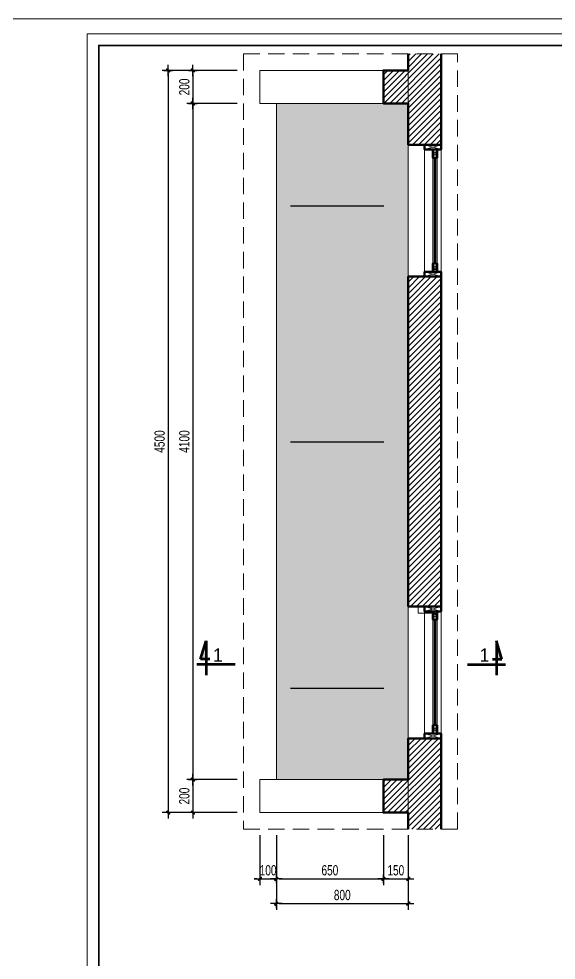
# Model space of a CAD drawing. Header units: inches. Extents: x 88947 to 296847, y 35049 to 161062.
# Drawn here: x 282290 to 285551, y 134352 to 140060 of the extents above; entities that cross this region are included whole.
import ezdxf
from ezdxf.enums import TextEntityAlignment as Align

# ---------------------------------------------------------------- set-up
doc = ezdxf.new("R2010")
doc.units = ezdxf.units.IN
doc.header["$MEASUREMENT"] = 0
doc.header["$PDMODE"] = 1
for name, pattern in [('ACAD_ISO03W100', [30, 12, -18]), ('CENTER', [50.8, 31.75, -6.35, 6.35, -6.35]), ('DASHED', [0.75, 0.5, -0.25]), ('DASHED2', [9.525, 6.35, -3.175])]:
    doc.linetypes.add(name, pattern=pattern)
for name, color, linetype, lineweight in [('A-Dims', 145, 'Continuous', 25), ('A-Text', 30, 'Continuous', 9), ('A-Wall', 2, 'Continuous', 35), ('CUA', 42, 'Continuous', 20), ('DIM', 7, 'Continuous', 25), ('HACTH', 8, 'Continuous', 5), ('HATCH', 8, 'Continuous', 5), ('KHUNG 2', 144, 'Continuous', 18), ('mb$0$CUA', 42, 'Continuous', 20), ('mb$0$HATCH', 69, 'Continuous', 15), ('mb$0$net cat', 51, 'Continuous', 50), ('mb$0$net manh', 251, 'Continuous', 5), ('NETCAT', 4, 'Continuous', 53), ('NETMANH', 192, 'Continuous', 18), ('netthay', 254, 'Continuous', 25), ('THAY', 3, 'Continuous', 18), ('TRUC', 252, 'ACAD_ISO03W100', 13), ('TUONG', 4, 'Continuous', 50)]:
    doc.layers.add(name, color=color, linetype=linetype, lineweight=lineweight)
doc.styles.add('tieude', font='VSOUVB.TTF')
doc.styles.add('VNI-HELVE', font='VHELVEN.TTF')
doc.styles.add('VNI-HELVE-CONDENSE', font='VNARIAL.TTF', dxfattribs={"width": 0.7})
doc.dimstyles.new('TAS-50', dxfattribs={"dimscale": 25, "dimtxt": 2.5, "dimasz": 0.7, "dimexe": 1.5, "dimexo": 1.5, "dimgap": 0.8, "dimtad": 1, "dimdec": 0, "dimzin": 3, "dimdsep": 46, "dimtxsty": 'VNI-HELVE-CONDENSE', "dimblk": 'TICK', "dimcen": 2.5, "dimclrt": 71, "dimazin": 2, "dimtfac": 0.75, "dimtdec": 0, "dimtix": 1, "dimtmove": 2, "dimatfit": 2, "dimldrblk": 'TICK123', "dimfxl": 1.5, "dimtolj": 1, "dimtzin": 0, "dimarcsym": 0})
doc.dimstyles.new('TL 100', dxfattribs={"dimscale": 100, "dimtxt": 1.25, "dimasz": 0.5, "dimexe": 1, "dimexo": 1, "dimgap": 0.5, "dimtad": 1, "dimdec": 0, "dimzin": 3, "dimdsep": 46, "dimtxsty": 'VNI-HELVE-CONDENSE', "dimblk": 'DOT', "dimcen": 2, "dimclrt": 7, "dimazin": 2, "dimtfac": 0.75, "dimtdec": 0, "dimtix": 1, "dimtmove": 2, "dimatfit": 2, "dimfxl": 1.5, "dimtolj": 1, "dimtzin": 0, "dimarcsym": 0})

# ---------------------------------------------------------------- blocks, each defined once
blk = doc.blocks.new('TICK')
at = {"layer": 'A-Dims', "color": 1}
for p, q in [((-2, 0), (2, 0)), ((0, 1.5), (0, -1.5))]:
    blk.add_line(p, q, dxfattribs=at)
at = {"layer": 'A-Dims', "color": 1, "const_width": 0.788}
blk.add_lwpolyline([(-0.33, -0.35), (0.38, 0.38)], dxfattribs=at)
at = {"layer": 'A-Dims', "color": 1, "const_width": 0.394}
for points in [[(0.24, 0.52, -0.414214), (0.52, 0.52, -1)], [(0.52, 0.52, -0.414214), (0.52, 0.24, -1)], [(-0.47, -0.21, 0.414214), (-0.47, -0.49, 1)], [(-0.47, -0.49, 0.414214), (-0.19, -0.49, 1)]]:
    blk.add_lwpolyline(points, format="xyb", dxfattribs=at)
blk = doc.blocks.new('*D2200')
at = {"layer": 'Defpoints', "color": 0}
for p in [(283652.6, 139746.7), (283346.5, 139546.7), (283652.6, 139546.7)]:
    blk.add_point(p, dxfattribs=at)
at = {"layer": 'DIM', "color": 0, "lineweight": -2}
for p, q in [((283615.1, 139746.7), (283309, 139746.7)), ((283346.5, 139729.2), (283346.5, 139564.2)), ((283615.1, 139546.7), (283309, 139546.7))]:
    blk.add_line(p, q, dxfattribs=at)
at = {"layer": 'DIM', "color": 0, "lineweight": -2, "xscale": 17.5, "yscale": 17.5, "zscale": 17.5}
for p, rotation in [((283346.5, 139746.7), 90), ((283346.5, 139546.7), 270)]:
    blk.add_blockref('TICK', p, dxfattribs=dict(at, rotation=rotation))
at = {"layer": 'DIM', "color": 71, "insert": (283294.6, 139646.7), "char_height": 62.5, "attachment_point": 5, "rotation": 90, "style": 'VNI-HELVE-CONDENSE'}
blk.add_mtext('\\A1;200', dxfattribs=at)
blk = doc.blocks.new('TICK123')
at = {"layer": 'A-Dims', "color": 1}
blk.add_lwpolyline([(0.05, 0, 0, 0.84, 0), (-2.11, 0, 8.4, 8.4, 0)], format="xyseb", dxfattribs=at)
blk = doc.blocks.new('*D2201')
at = {"layer": 'Defpoints', "color": 0}
for p in [(283652.6, 139546.7), (283346.5, 135446.7), (283652.6, 135446.7)]:
    blk.add_point(p, dxfattribs=at)
at = {"layer": 'DIM', "color": 0, "lineweight": -2}
for p, q in [((283615.1, 139546.7), (283309, 139546.7)), ((283346.5, 139529.2), (283346.5, 135464.2)), ((283615.1, 135446.7), (283309, 135446.7))]:
    blk.add_line(p, q, dxfattribs=at)
at = {"layer": 'DIM', "color": 0, "lineweight": -2, "xscale": 17.5, "yscale": 17.5, "zscale": 17.5}
for p, rotation in [((283346.5, 139546.7), 90), ((283346.5, 135446.7), 270)]:
    blk.add_blockref('TICK', p, dxfattribs=dict(at, rotation=rotation))
at = {"layer": 'DIM', "color": 71, "insert": (283294.6, 137496.7), "char_height": 62.5, "attachment_point": 5, "rotation": 90, "style": 'VNI-HELVE-CONDENSE'}
blk.add_mtext('\\A1;4100', dxfattribs=at)
blk = doc.blocks.new('*D2202')
at = {"layer": 'Defpoints', "color": 0}
for p in [(283652.6, 135446.7), (283346.5, 135246.7), (283652.6, 135246.7)]:
    blk.add_point(p, dxfattribs=at)
at = {"layer": 'DIM', "color": 0, "lineweight": -2}
for p, q in [((283615.1, 135446.7), (283309, 135446.7)), ((283346.5, 135429.2), (283346.5, 135264.2)), ((283615.1, 135246.7), (283309, 135246.7))]:
    blk.add_line(p, q, dxfattribs=at)
at = {"layer": 'DIM', "color": 0, "lineweight": -2, "xscale": 17.5, "yscale": 17.5, "zscale": 17.5}
for p, rotation in [((283346.5, 135446.7), 90), ((283346.5, 135246.7), 270)]:
    blk.add_blockref('TICK', p, dxfattribs=dict(at, rotation=rotation))
at = {"layer": 'DIM', "color": 71, "insert": (283294.6, 135346.7), "char_height": 62.5, "attachment_point": 5, "rotation": 90, "style": 'VNI-HELVE-CONDENSE'}
blk.add_mtext('\\A1;200', dxfattribs=at)
blk = doc.blocks.new('_Dot')
at = {"layer": 'netthay', "color": 0, "lineweight": -2}
blk.add_line((-0.5, 0), (-1, 0), dxfattribs=at)
at = {"layer": 'netthay', "color": 0, "const_width": 0.5}
blk.add_lwpolyline([(-0.25, 0, 1), (0.25, 0, 1)], format="xyb", close=True, dxfattribs=at)
blk = doc.blocks.new('A$C1B5E3228')
at = {"layer": 'mb$0$HATCH'}
h = blk.add_hatch(dxfattribs=at)
h.set_pattern_fill('ANSI32', color=256, angle=-90, style=0)
h.set_pattern_definition([(135, (-32.5, -670), (-6.73519, -6.73519), []), (135, (-32.5, -665.51), (-6.73519, -6.73519), [])])
h.paths.add_polyline_path([(-42.5, -720), (-42.5, -80), (-32.5, -80), (-32.5, -720)])
at = {"layer": 'CUA'}
for points in [[(-100, 0), (-100, -800)], [(0, 0), (0, -800)], [(0, 0), (0, -800)]]:
    blk.add_lwpolyline(points, dxfattribs=at)
at = {"layer": 'HATCH', "linetype": 'DASHED2', "ltscale": 2}
blk.add_lwpolyline([(-32.3, -752.3), (-50, -770)], dxfattribs=at)
at = {"layer": 'mb$0$CUA'}
for points in [[(-25, -30), (-50, -30), (-50, -720), (-25, -720)], [(-42.5, -720), (-42.5, -80), (-32.5, -80), (-32.5, -720)]]:
    blk.add_lwpolyline(points, close=True, dxfattribs=at)
at = {"layer": 'mb$0$net cat'}
for points in [[(-100, -30), (0, -30), (0, 0), (-100, 0)], [(-25, -30), (-50, -30), (-50, -80), (-25, -80)], [(-25, -770), (-50, -770), (-50, -720), (-25, -720)], [(-100, -800), (0, -800), (0, -770), (-100, -770)]]:
    blk.add_lwpolyline(points, close=True, dxfattribs=at)
at = {"layer": 'mb$0$net manh'}
for points in [[(-100, -30), (0, 0)], [(-100, 0), (0, -30)], [(-50, -30), (-25, -80)], [(-25, -30), (-50, -80)], [(-50, -770), (-25, -720)], [(-25, -770), (-50, -720)], [(-100, -800), (0, -770)], [(-100, -770), (0, -800)]]:
    blk.add_lwpolyline(points, dxfattribs=at)
blk = doc.blocks.new('*D2203')
at = {"layer": 'Defpoints', "color": 0}
for p in [(283615.1, 139746.7), (283196.5, 135246.7), (283502.6, 135246.7)]:
    blk.add_point(p, dxfattribs=at)
at = {"layer": 'DIM', "color": 0, "lineweight": -2}
for p, q in [((283577.6, 139746.7), (283159, 139746.7)), ((283196.5, 139729.2), (283196.5, 135264.2)), ((283465.1, 135246.7), (283159, 135246.7))]:
    blk.add_line(p, q, dxfattribs=at)
at = {"layer": 'DIM', "color": 0, "lineweight": -2, "xscale": 17.5, "yscale": 17.5, "zscale": 17.5}
for p, rotation in [((283196.5, 139746.7), 90), ((283196.5, 135246.7), 270)]:
    blk.add_blockref('TICK', p, dxfattribs=dict(at, rotation=rotation))
at = {"layer": 'DIM', "color": 71, "insert": (283144.6, 137496.7), "char_height": 62.5, "attachment_point": 5, "rotation": 90, "style": 'VNI-HELVE-CONDENSE'}
blk.add_mtext('\\A1;4500', dxfattribs=at)
blk = doc.blocks.new('khung ten')
at = {"layer": 'A-Wall', "ltscale": 0.7}
blk.add_lwpolyline([(267204, -219099), (305804, -219099), (305804, -190799), (267204, -190799)], close=True, dxfattribs=at)
at = {"layer": 'KHUNG 2', "ltscale": 0.7}
blk.add_lwpolyline([(267004, -219299), (306004, -219299), (306004, -190599), (267004, -190599)], close=True, dxfattribs=at)
at = {"layer": 'NETMANH', "ltscale": 0.7}
blk.add_lwpolyline([(265004, -220042), (307004, -220042), (307004, -190342), (265004, -190342)], close=True, dxfattribs=at)
blk = doc.blocks.new('*D2204')
at = {"layer": 'Defpoints', "color": 0}
for p in [(283752.6, 135146.7), (283852.6, 135146.7), (283852.6, 134844.5)]:
    blk.add_point(p, dxfattribs=at)
at = {"layer": 'DIM', "color": 0, "lineweight": -2}
for p, q in [((283752.6, 135109.2), (283752.6, 134807)), ((283852.6, 135109.2), (283852.6, 134807)), ((283735.1, 134844.5), (283717.6, 134844.5)), ((283752.6, 134844.5), (283852.6, 134844.5)), ((283870.1, 134844.5), (283887.6, 134844.5))]:
    blk.add_line(p, q, dxfattribs=at)
at = {"layer": 'DIM', "color": 0, "lineweight": -2, "xscale": 17.5, "yscale": 17.5, "zscale": 17.5}
blk.add_blockref('TICK', (283752.6, 134844.5), dxfattribs=at)
at = {"layer": 'DIM', "color": 0, "lineweight": -2, "xscale": 17.5, "yscale": 17.5, "zscale": 17.5, "rotation": 180}
blk.add_blockref('TICK', (283852.6, 134844.5), dxfattribs=at)
at = {"layer": 'DIM', "color": 71, "insert": (283802.6, 134896.4), "char_height": 62.5, "attachment_point": 5, "style": 'VNI-HELVE-CONDENSE'}
blk.add_mtext('\\A1;100', dxfattribs=at)
blk = doc.blocks.new('*D2205')
at = {"layer": 'Defpoints', "color": 0}
for p in [(283852.6, 135146.7), (284502.6, 135146.7), (284502.6, 134844.5)]:
    blk.add_point(p, dxfattribs=at)
at = {"layer": 'DIM', "color": 0, "lineweight": -2}
for p, q in [((283852.6, 135109.2), (283852.6, 134807)), ((284502.6, 135109.2), (284502.6, 134807)), ((283870.1, 134844.5), (284485.1, 134844.5))]:
    blk.add_line(p, q, dxfattribs=at)
at = {"layer": 'DIM', "color": 0, "lineweight": -2, "xscale": 17.5, "yscale": 17.5, "zscale": 17.5, "rotation": 180}
blk.add_blockref('TICK', (283852.6, 134844.5), dxfattribs=at)
at = {"layer": 'DIM', "color": 0, "lineweight": -2, "xscale": 17.5, "yscale": 17.5, "zscale": 17.5}
blk.add_blockref('TICK', (284502.6, 134844.5), dxfattribs=at)
at = {"layer": 'DIM', "color": 71, "insert": (284177.6, 134896.4), "char_height": 62.5, "attachment_point": 5, "style": 'VNI-HELVE-CONDENSE'}
blk.add_mtext('\\A1;650', dxfattribs=at)
blk = doc.blocks.new('*D2206')
at = {"layer": 'Defpoints', "color": 0}
for p in [(284502.6, 135146.7), (284652.6, 135146.7), (284652.6, 134844.5)]:
    blk.add_point(p, dxfattribs=at)
at = {"layer": 'DIM', "color": 0, "lineweight": -2}
for p, q in [((284502.6, 135109.2), (284502.6, 134807)), ((284652.6, 135109.2), (284652.6, 134807)), ((284520.1, 134844.5), (284635.1, 134844.5))]:
    blk.add_line(p, q, dxfattribs=at)
at = {"layer": 'DIM', "color": 0, "lineweight": -2, "xscale": 17.5, "yscale": 17.5, "zscale": 17.5, "rotation": 180}
blk.add_blockref('TICK', (284502.6, 134844.5), dxfattribs=at)
at = {"layer": 'DIM', "color": 0, "lineweight": -2, "xscale": 17.5, "yscale": 17.5, "zscale": 17.5}
blk.add_blockref('TICK', (284652.6, 134844.5), dxfattribs=at)
at = {"layer": 'DIM', "color": 71, "insert": (284577.6, 134896.4), "char_height": 62.5, "attachment_point": 5, "style": 'VNI-HELVE-CONDENSE'}
blk.add_mtext('\\A1;150', dxfattribs=at)
blk = doc.blocks.new('*D2207')
at = {"layer": 'Defpoints', "color": 0}
for p in [(283852.6, 135146.7), (284652.6, 135146.7), (284652.6, 134694.5)]:
    blk.add_point(p, dxfattribs=at)
at = {"layer": 'DIM', "color": 0, "lineweight": -2}
for p, q in [((283852.6, 135109.2), (283852.6, 134657)), ((284652.6, 135109.2), (284652.6, 134657)), ((283870.1, 134694.5), (284635.1, 134694.5))]:
    blk.add_line(p, q, dxfattribs=at)
at = {"layer": 'DIM', "color": 0, "lineweight": -2, "xscale": 17.5, "yscale": 17.5, "zscale": 17.5, "rotation": 180}
blk.add_blockref('TICK', (283852.6, 134694.5), dxfattribs=at)
at = {"layer": 'DIM', "color": 0, "lineweight": -2, "xscale": 17.5, "yscale": 17.5, "zscale": 17.5}
blk.add_blockref('TICK', (284652.6, 134694.5), dxfattribs=at)
at = {"layer": 'DIM', "color": 71, "insert": (284252.6, 134746.4), "char_height": 62.5, "attachment_point": 5, "style": 'VNI-HELVE-CONDENSE'}
blk.add_mtext('\\A1;800', dxfattribs=at)
blk = doc.blocks.new('dc')
at = {"layer": 'NETCAT'}
blk.add_hatch(color=256, dxfattribs=at).paths.add_polyline_path([(828, 672), (828, 147), (989, 147)])
for p, q in [((828, 672), (828, -310)), ((989, 147), (828, 672)), ((0, 0), (1087, 0)), ((717, 147), (989, 147))]:
    blk.add_line(p, q, dxfattribs=at)
at = {"style": 'VNI-HELVE', "flags": 4}
blk.add_attdef('E', text='', height=375, dxfattribs=at).set_placement((482, 272), align=Align.MIDDLE_CENTER)

msp = doc.modelspace()

# ---------------------------------------------------------------- hatches: boundary and pattern name
at = {"layer": 'HACTH'}
h = msp.add_hatch(dxfattribs=at)
h.set_pattern_fill('TILE_02', color=256, scale=100, angle=90, style=0, pattern_type=2)
h.set_pattern_definition([(90, (157121.35, 38117.4), (-100, 200), [25, -175]), (90, (157108.85, 38117.4), (-100, 200), [25, -75]), (90, (157096.35, 38217.4), (-100, 200), [25, -175]), (90, (157158.85, 38067.4), (-100, 200), [12.5, -100, 12.5, -75]), (135, (157133.85, 38079.9), (-100.00003, 6e-15), [17.6777, -265.165]), (135, (157096.35, 38067.4), (-100.00003, 6e-15), [12.63, -270.2127]), (135, (157083.85, 38067.4), (-100.00003, 6e-15), [15.15, -267.6927]), (225, (157083.85, 38192.4), (-100.00003, 6e-15), [15.15, -267.6927]), (225, (157096.35, 38192.4), (-100.00003, 6e-15), [12.63, -270.2127]), (225, (157133.85, 38179.9), (-100.00003, 6e-15), [17.6777, -265.165]), (116.56505, (157133.85, 38092.4), (-100, 4.5e-05), [27.9509, -195.6559]), (116.56505, (157121.35, 38092.4), (-100, 4.5e-05), [27.9509, -195.6559]), (116.56505, (157108.85, 38042.4), (-100, 4.5e-05), [27.9509, -195.6559]), (116.56505, (157096.35, 38042.4), (-100, 4.5e-05), [27.9509, -195.6559]), (153.43495, (157158.853, 38067.398), (-100.000001, -4.5e-05), [27.9509, -419.2627]), (153.43495, (157158.853, 38079.898), (-100.000001, -4.5e-05), [27.9509, -419.2627]), (206.56505, (157158.853, 38179.898), (-100.000001, 4.5e-05), [27.9509, -419.2627]), (206.56505, (157158.853, 38192.398), (-100.000001, 4.5e-05), [27.9509, -419.2627]), (243.43495, (157133.85, 38167.4), (-100, -4.5e-05), [27.9509, -195.6559]), (243.43495, (157121.35, 38167.4), (-100, -4.5e-05), [27.9509, -195.6559]), (243.43495, (157108.85, 38217.4), (-100, -4.5e-05), [27.9509, -195.6559]), (243.43495, (157096.35, 38217.4), (-100, -4.5e-05), [27.9509, -195.6559]), (172.874984, (157158.853, 38067.398), (-100.0000155, -2.54e-05), [100.7782, -1511.6733]), (187.125016, (157158.853, 38192.398), (-100.0000155, 2.54e-05), [100.7782, -1511.6733])])
h.paths.add_polyline_path([(283852.6, 139546.7), (284652.6, 139546.7), (284652.6, 135446.7), (283852.6, 135446.7)])
at = {"layer": 'HATCH'}
h = msp.add_hatch(dxfattribs=at)
h.set_pattern_fill('ANSI31', color=256, scale=200, style=0)
h.set_pattern_definition([(45, (284502.552, 139296.673), (-17.6777, 17.6777), [])])
h.paths.add_polyline_path([(284852.6, 139846.7), (284652.6, 139846.7), (284652.6, 139746.7), (284502.6, 139746.7), (284502.6, 139546.7), (284652.6, 139546.7), (284652.6, 139296.7), (284852.6, 139296.7)])
h = msp.add_hatch(dxfattribs=at)
h.set_pattern_fill('ANSI31', color=256, scale=200, style=0)
h.set_pattern_definition([(45, (284652.552, 137896.673), (-17.67767, 17.67767), [])])
h.paths.add_polyline_path([(284652.6, 136746.7), (284652.6, 136496.7), (284852.6, 136496.7), (284852.6, 138496.7), (284652.6, 138496.7), (284652.6, 136946.7), (284652.6, 136746.7)])
h = msp.add_hatch(dxfattribs=at)
h.set_pattern_fill('ANSI31', color=256, scale=200, style=0)
h.set_pattern_definition([(45, (284652.552, 136396.673), (-17.67767, 17.67767), [])])
h.paths.add_polyline_path([(284652.6, 135146.7), (284852.6, 135146.7), (284852.6, 135696.7), (284652.6, 135696.7), (284652.6, 135446.7), (284502.6, 135446.7), (284502.6, 135246.7), (284652.6, 135246.7)])

# ---------------------------------------------------------------- linework, layer by layer
at = {"layer": 'CUA'}
msp.add_lwpolyline([(284792.6, 136496.7), (284712.6, 136496.7), (284712.6, 136456.7), (284792.6, 136456.7)], close=True, dxfattribs=at)
at = {"layer": 'KHUNG 2', "linetype": 'DASHED', "ltscale": 200}
msp.add_lwpolyline([(284952.6, 139846.7), (283652.6, 139846.7), (283652.6, 135146.7), (284952.6, 135146.7)], close=True, dxfattribs=at)
at = {"layer": 'THAY'}
for points in [[(284652.6, 139746.7), (283752.6, 139746.7), (283752.6, 139546.7), (284652.6, 139546.7)], [(283852.6, 135446.7), (283852.6, 139546.7)], [(284652.6, 135246.7), (283752.6, 135246.7), (283752.6, 135446.7), (284652.6, 135446.7)]]:
    msp.add_lwpolyline(points, dxfattribs=at)
for points in [[(284852.6, 138496.7), (284652.6, 138496.7), (284652.6, 139296.7), (284852.6, 139296.7)], [(284852.6, 136496.7), (284652.6, 136496.7), (284652.6, 135696.7), (284852.6, 135696.7)]]:
    msp.add_lwpolyline(points, close=True, dxfattribs=at)
at = {"layer": 'TRUC', "linetype": 'CENTER', "ltscale": 20}
msp.add_lwpolyline([(284652.6, 135146.7), (284652.6, 139846.7)], dxfattribs=at)
at = {"layer": 'TUONG'}
for points in [[(284852.6, 139846.7), (284852.6, 139296.7), (284652.6, 139296.7), (284652.6, 139546.7), (284502.6, 139546.7), (284502.6, 139746.7), (284652.6, 139746.7)], [(284652.6, 139746.7), (284652.6, 139846.7)], [(284652.6, 136746.7), (284652.6, 136496.7), (284852.6, 136496.7), (284852.6, 138496.7), (284652.6, 138496.7), (284652.6, 136946.7), (284652.6, 136946.7), (284652.6, 136746.7), (284652.6, 136746.7)], [(284852.6, 135146.7), (284852.6, 135696.7), (284652.6, 135696.7), (284652.6, 135446.7), (284502.6, 135446.7), (284502.6, 135246.7), (284652.6, 135246.7)], [(284652.6, 135246.7), (284652.6, 135146.7)]]:
    msp.add_lwpolyline(points, dxfattribs=at)

# ---------------------------------------------------------------- block references
ref = msp.add_blockref('dc', (283601.8, 136144.8), dxfattribs=dict(xscale=-0.2124999999650754, yscale=0.2125000000232831, zscale=0.2125))
ref.add_attrib('E', '1', dxfattribs={"height": 79.7, "style": 'tieude'}).set_placement((283497.6, 136201.9), align=Align.MIDDLE_CENTER)
ref = msp.add_blockref('dc', (285011.7, 136144.8), dxfattribs=dict(xscale=0.2124999999650754, yscale=0.2125000000232831, zscale=0.2125))
ref.add_attrib('E', '1', dxfattribs={"height": 79.7, "style": 'tieude'}).set_placement((285115.2, 136201.9), align=Align.MIDDLE_CENTER)
at = {"layer": 'A-Text', "xscale": 0.3535714285681024, "yscale": 0.3535714286845177, "zscale": 0.3535714286832132}
msp.add_blockref('khung ten', (188299.4, 207359.5), dxfattribs=at)
at = {"layer": 'HACTH'}
msp.add_blockref('A$C1B5E3228', (284852.6, 139296.7), dxfattribs=at)
at = {"layer": 'HACTH', "xscale": -1, "rotation": 180}
msp.add_blockref('A$C1B5E3228', (284852.6, 135696.7), dxfattribs=at)

# ---------------------------------------------------------------- dimensions: what is measured, and where the dimension line sits
at = {"layer": 'DIM'}
for base, p1, p2, picture, middle in [((283196.5, 135246.7), (283615.1, 139746.7), (283502.6, 135246.7), '*D2203', (283144.6, 137496.7)), ((283346.5, 139546.7), (283652.6, 139746.7), (283652.6, 139546.7), '*D2200', (283294.6, 139646.7)), ((283346.5, 135446.7), (283652.6, 139546.7), (283652.6, 135446.7), '*D2201', (283294.6, 137496.7)), ((283346.5, 135246.7), (283652.6, 135446.7), (283652.6, 135246.7), '*D2202', (283294.6, 135346.7))]:
    dim = msp.add_linear_dim(base=base, p1=p1, p2=p2, angle=90, dimstyle='TAS-50', dxfattribs=at)
    dim.commit()
    dim.dimension.update_dxf_attribs({"geometry": picture, "text_midpoint": middle})
for base, p1, p2, picture, middle in [((283852.6, 134844.5), (283752.6, 135146.7), (283852.6, 135146.7), '*D2204', (283802.6, 134896.4)), ((284502.6, 134844.5), (283852.6, 135146.7), (284502.6, 135146.7), '*D2205', (284177.6, 134896.4)), ((284652.6, 134694.5), (283852.6, 135146.7), (284652.6, 135146.7), '*D2207', (284252.6, 134746.4)), ((284652.6, 134844.5), (284502.6, 135146.7), (284652.6, 135146.7), '*D2206', (284577.6, 134896.4))]:
    dim = msp.add_linear_dim(base=base, p1=p1, p2=p2, dimstyle='TAS-50', dxfattribs=at)
    dim.commit()
    dim.dimension.update_dxf_attribs({"geometry": picture, "text_midpoint": middle})

# ---------------------------------------------------------------- leaders
at = {"layer": 'THAY'}
for points in [[(283938.9, 138925.1), (284505.3, 138925.1)], [(283938.9, 137494.3), (284505.3, 137494.3)], [(283938.9, 136001.9), (284505.3, 136001.9)]]:
    msp.add_leader(points, dimstyle='TL 100', override={"dimasz": 1.5, "dimgap": 0.5, "dimtad": 0}, dxfattribs=at)

doc.saveas('drawing.dxf')
